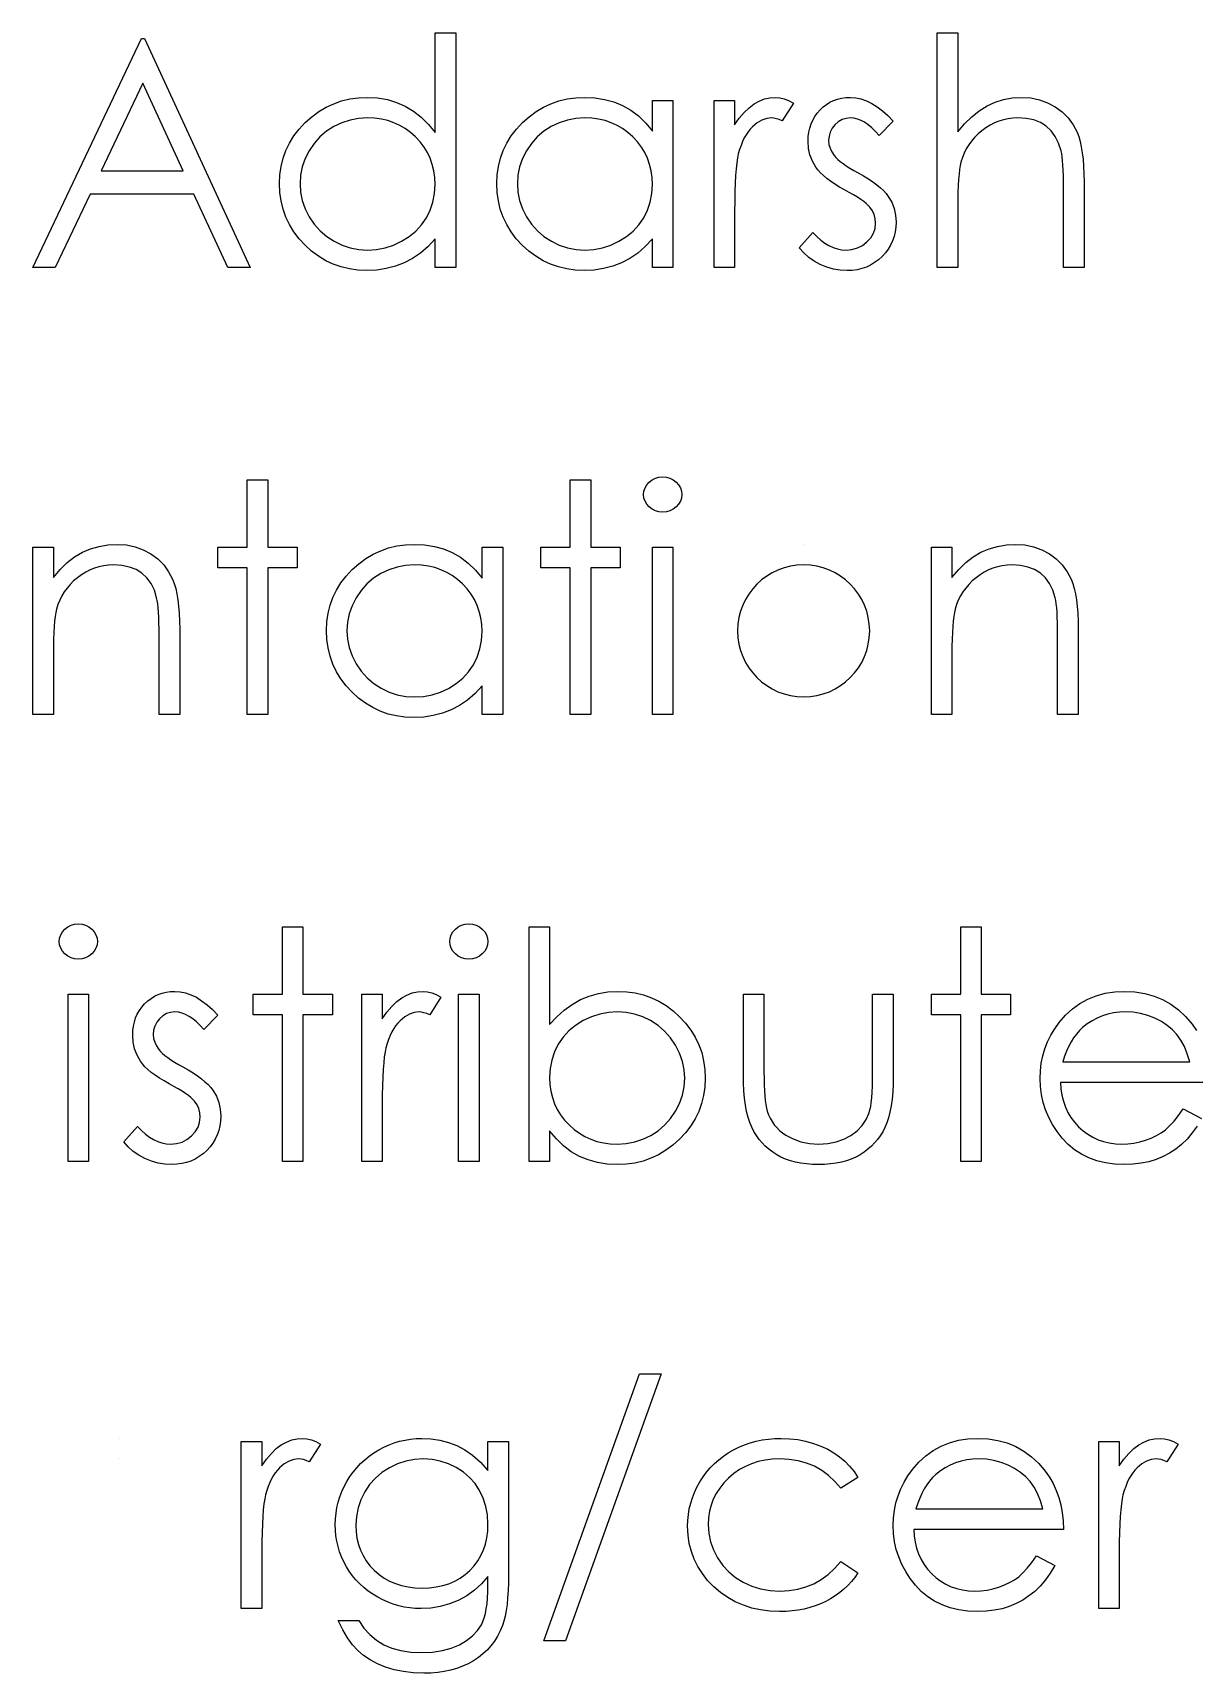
# Model space of a CAD drawing. Header units: millimetres. Extents: x -27 to 266, y -7 to 117.
# Drawn here: x 2.43 to 20.18, y 92.03 to 117.1 of the extents above; entities that cross this region are included whole.
import ezdxf

# ---------------------------------------------------------------- set-up
doc = ezdxf.new("R2010")
doc.units = ezdxf.units.MM

msp = doc.modelspace()

# ---------------------------------------------------------------- linework, layer by layer
at = {"color": 7, "linetype": 'Continuous'}
for p, q in [((14.209, 109.284), (14.209, 109.284)), ((3.754, 95.617), (3.754, 95.617)), ((3.753, 95.303), (3.753, 95.303))]:
    msp.add_line(p, q, dxfattribs=at)
at = {"color": 7, "linetype": 'Continuous', "flags": 128}
for points in [[(4.134, 117.015), (5.75, 113.515), (5.75, 113.515), (5.408, 113.515), (5.408, 113.515), (4.891, 114.637), (4.891, 114.637), (3.304, 114.637), (3.304, 114.637), (2.772, 113.515), (2.772, 113.515), (2.429, 113.515), (2.429, 113.515), (4.089, 117.015), (4.089, 117.015), (4.134, 117.015)], [(8.891, 117.105), (8.891, 113.515), (8.891, 113.515), (8.576, 113.515), (8.576, 113.515), (8.576, 113.957), (8.576, 113.957), (8.468, 113.839), (8.354, 113.738), (8.232, 113.654), (8.104, 113.587), (7.97, 113.536), (7.83, 113.499), (7.684, 113.477), (7.532, 113.47), (7.532, 113.47), (7.396, 113.476), (7.266, 113.494), (7.141, 113.525), (7.02, 113.567), (6.905, 113.621), (6.794, 113.688), (6.689, 113.767), (6.589, 113.858), (6.497, 113.957), (6.418, 114.062), (6.351, 114.172), (6.296, 114.287), (6.253, 114.408), (6.223, 114.534), (6.205, 114.665), (6.198, 114.801), (6.198, 114.801), (6.205, 114.934), (6.223, 115.063), (6.254, 115.186), (6.297, 115.305), (6.353, 115.419), (6.42, 115.528), (6.5, 115.632), (6.592, 115.731), (6.693, 115.821), (6.8, 115.9), (6.911, 115.967), (7.027, 116.021), (7.148, 116.063), (7.274, 116.094), (7.406, 116.111), (7.542, 116.117), (7.542, 116.117), (7.698, 116.109), (7.847, 116.084), (7.988, 116.041), (8.121, 115.982), (8.246, 115.906), (8.365, 115.814), (8.474, 115.704), (8.576, 115.578), (8.576, 115.578), (8.576, 117.105), (8.576, 117.105), (8.891, 117.105)], [(16.25, 117.105), (16.564, 117.105), (16.564, 117.105), (16.564, 115.589), (16.564, 115.589), (16.667, 115.714), (16.777, 115.821), (16.89, 115.912), (17.01, 115.986), (17.134, 116.043), (17.263, 116.084), (17.397, 116.109), (17.537, 116.117), (17.537, 116.117), (17.678, 116.108), (17.812, 116.082), (17.936, 116.036), (18.053, 115.973), (18.158, 115.894), (18.249, 115.804), (18.325, 115.7), (18.386, 115.585), (18.411, 115.519), (18.433, 115.445), (18.451, 115.363), (18.466, 115.272), (18.478, 115.172), (18.486, 115.064), (18.492, 114.946), (18.493, 114.821), (18.493, 114.821), (18.493, 113.515), (18.493, 113.515), (18.179, 113.515), (18.179, 113.515), (18.179, 114.718), (18.179, 114.718), (18.178, 114.822), (18.177, 114.918), (18.174, 115.004), (18.17, 115.082), (18.165, 115.15), (18.159, 115.209), (18.151, 115.259), (18.143, 115.3), (18.143, 115.3), (18.105, 115.418), (18.054, 115.52), (17.991, 115.606), (17.915, 115.677), (17.826, 115.732), (17.724, 115.772), (17.609, 115.796), (17.481, 115.803), (17.481, 115.803), (17.406, 115.8), (17.332, 115.791), (17.26, 115.776), (17.19, 115.755), (17.122, 115.727), (17.057, 115.694), (16.993, 115.654), (16.932, 115.608), (16.874, 115.558), (16.821, 115.505), (16.773, 115.449), (16.731, 115.39), (16.693, 115.329), (16.661, 115.264), (16.634, 115.196), (16.612, 115.126), (16.612, 115.126), (16.601, 115.075), (16.591, 115.014), (16.583, 114.943), (16.576, 114.862), (16.571, 114.771), (16.566, 114.67), (16.564, 114.56), (16.564, 114.44), (16.564, 114.44), (16.564, 113.515), (16.564, 113.515), (16.25, 113.515), (16.25, 113.515), (16.25, 117.105)], [(4.108, 116.333), (3.474, 114.996), (3.474, 114.996), (4.725, 114.996), (4.725, 114.996), (4.108, 116.333)], [(12.211, 116.072), (12.211, 113.515), (12.211, 113.515), (11.897, 113.515), (11.897, 113.515), (11.897, 113.957), (11.897, 113.957), (11.788, 113.839), (11.674, 113.738), (11.552, 113.654), (11.424, 113.587), (11.291, 113.536), (11.151, 113.499), (11.004, 113.477), (10.852, 113.47), (10.852, 113.47), (10.717, 113.476), (10.587, 113.494), (10.461, 113.525), (10.34, 113.567), (10.226, 113.621), (10.115, 113.688), (10.01, 113.767), (9.909, 113.858), (9.817, 113.957), (9.738, 114.062), (9.672, 114.172), (9.616, 114.287), (9.573, 114.408), (9.543, 114.534), (9.525, 114.665), (9.519, 114.801), (9.519, 114.801), (9.525, 114.934), (9.543, 115.063), (9.574, 115.186), (9.618, 115.305), (9.673, 115.419), (9.74, 115.528), (9.82, 115.632), (9.913, 115.731), (10.014, 115.821), (10.12, 115.9), (10.231, 115.967), (10.347, 116.021), (10.469, 116.063), (10.595, 116.094), (10.726, 116.111), (10.862, 116.117), (10.862, 116.117), (11.018, 116.11), (11.167, 116.087), (11.308, 116.047), (11.441, 115.993), (11.567, 115.922), (11.685, 115.833), (11.795, 115.725), (11.897, 115.599), (11.897, 115.599), (11.897, 116.072), (11.897, 116.072), (12.211, 116.072)], [(12.839, 116.072), (13.153, 116.072), (13.153, 116.072), (13.153, 115.696), (13.153, 115.696), (13.225, 115.8), (13.299, 115.888), (13.374, 115.96), (13.451, 116.018), (13.53, 116.061), (13.611, 116.093), (13.693, 116.111), (13.777, 116.117), (13.777, 116.117), (13.843, 116.112), (13.91, 116.096), (13.979, 116.068), (14.051, 116.03), (14.051, 116.03), (13.878, 115.758), (13.878, 115.758), (13.833, 115.777), (13.791, 115.792), (13.752, 115.8), (13.718, 115.803), (13.718, 115.803), (13.643, 115.795), (13.568, 115.77), (13.496, 115.728), (13.425, 115.669), (13.39, 115.633), (13.358, 115.592), (13.329, 115.547), (13.301, 115.498), (13.275, 115.443), (13.251, 115.384), (13.229, 115.32), (13.209, 115.252), (13.209, 115.252), (13.196, 115.191), (13.185, 115.116), (13.175, 115.027), (13.167, 114.924), (13.161, 114.808), (13.157, 114.677), (13.154, 114.533), (13.153, 114.374), (13.153, 114.374), (13.153, 113.515), (13.153, 113.515), (12.839, 113.515), (12.839, 113.515), (12.839, 116.072)], [(15.576, 115.753), (15.363, 115.534), (15.363, 115.534), (15.307, 115.597), (15.251, 115.652), (15.195, 115.698), (15.14, 115.736), (15.085, 115.765), (15.03, 115.786), (14.976, 115.799), (14.922, 115.803), (14.922, 115.803), (14.856, 115.797), (14.795, 115.777), (14.738, 115.745), (14.687, 115.699), (14.644, 115.646), (14.614, 115.588), (14.596, 115.526), (14.589, 115.459), (14.589, 115.459), (14.595, 115.399), (14.611, 115.341), (14.638, 115.283), (14.676, 115.227), (14.676, 115.227), (14.701, 115.198), (14.732, 115.169), (14.768, 115.137), (14.811, 115.105), (14.86, 115.071), (14.915, 115.037), (14.975, 115), (15.042, 114.963), (15.042, 114.963), (15.123, 114.917), (15.197, 114.871), (15.265, 114.826), (15.326, 114.781), (15.38, 114.736), (15.428, 114.692), (15.468, 114.648), (15.502, 114.604), (15.502, 114.604), (15.554, 114.514), (15.592, 114.418), (15.614, 114.316), (15.621, 114.209), (15.621, 114.209), (15.618, 114.133), (15.608, 114.06), (15.591, 113.99), (15.568, 113.924), (15.537, 113.859), (15.501, 113.798), (15.457, 113.74), (15.407, 113.684), (15.351, 113.634), (15.293, 113.591), (15.232, 113.554), (15.166, 113.524), (15.098, 113.5), (15.025, 113.483), (14.95, 113.473), (14.872, 113.47), (14.872, 113.47), (14.766, 113.476), (14.663, 113.493), (14.562, 113.522), (14.463, 113.562), (14.37, 113.612), (14.285, 113.672), (14.209, 113.74), (14.141, 113.816), (14.141, 113.816), (14.349, 114.053), (14.349, 114.053), (14.409, 113.99), (14.47, 113.935), (14.532, 113.889), (14.595, 113.851), (14.659, 113.822), (14.724, 113.801), (14.789, 113.788), (14.856, 113.784), (14.856, 113.784), (14.946, 113.792), (15.03, 113.815), (15.106, 113.853), (15.175, 113.907), (15.233, 113.971), (15.274, 114.041), (15.299, 114.115), (15.307, 114.196), (15.307, 114.196), (15.302, 114.262), (15.285, 114.325), (15.259, 114.384), (15.221, 114.44), (15.221, 114.44), (15.196, 114.466), (15.165, 114.495), (15.126, 114.526), (15.081, 114.558), (15.03, 114.592), (14.971, 114.627), (14.905, 114.664), (14.833, 114.703), (14.833, 114.703), (14.755, 114.747), (14.684, 114.792), (14.619, 114.836), (14.561, 114.879), (14.509, 114.923), (14.464, 114.966), (14.425, 115.01), (14.392, 115.052), (14.392, 115.052), (14.341, 115.141), (14.305, 115.237), (14.282, 115.338), (14.275, 115.446), (14.275, 115.446), (14.278, 115.517), (14.286, 115.585), (14.301, 115.649), (14.321, 115.711), (14.347, 115.769), (14.378, 115.824), (14.415, 115.877), (14.458, 115.926), (14.506, 115.971), (14.556, 116.009), (14.61, 116.042), (14.666, 116.07), (14.725, 116.091), (14.788, 116.105), (14.853, 116.115), (14.922, 116.117), (14.922, 116.117), (15.003, 116.112), (15.084, 116.095), (15.166, 116.066), (15.248, 116.026), (15.33, 115.975), (15.412, 115.913), (15.494, 115.839), (15.576, 115.753)], [(7.546, 115.803), (7.408, 115.795), (7.277, 115.77), (7.15, 115.729), (7.029, 115.671), (6.917, 115.599), (6.817, 115.513), (6.728, 115.414), (6.652, 115.301), (6.591, 115.181), (6.547, 115.056), (6.521, 114.928), (6.512, 114.797), (6.512, 114.797), (6.521, 114.667), (6.547, 114.539), (6.592, 114.414), (6.653, 114.292), (6.73, 114.179), (6.819, 114.079), (6.92, 113.992), (7.033, 113.918), (7.154, 113.859), (7.279, 113.818), (7.409, 113.792), (7.543, 113.784), (7.543, 113.784), (7.679, 113.792), (7.812, 113.817), (7.94, 113.858), (8.065, 113.917), (8.18, 113.989), (8.283, 114.073), (8.37, 114.169), (8.443, 114.276), (8.501, 114.393), (8.544, 114.518), (8.568, 114.649), (8.576, 114.788), (8.576, 114.788), (8.572, 114.894), (8.558, 114.996), (8.534, 115.093), (8.502, 115.186), (8.46, 115.274), (8.409, 115.358), (8.349, 115.437), (8.278, 115.512), (8.202, 115.58), (8.121, 115.64), (8.036, 115.69), (7.947, 115.73), (7.853, 115.763), (7.755, 115.785), (7.652, 115.799), (7.546, 115.803)], [(10.866, 115.803), (10.729, 115.795), (10.597, 115.77), (10.471, 115.729), (10.35, 115.671), (10.237, 115.599), (10.137, 115.513), (10.049, 115.414), (9.972, 115.301), (9.911, 115.181), (9.868, 115.056), (9.841, 114.928), (9.833, 114.797), (9.833, 114.797), (9.842, 114.667), (9.868, 114.539), (9.912, 114.414), (9.974, 114.292), (10.051, 114.179), (10.139, 114.079), (10.24, 113.992), (10.353, 113.918), (10.474, 113.859), (10.6, 113.818), (10.73, 113.792), (10.864, 113.784), (10.864, 113.784), (11, 113.792), (11.132, 113.817), (11.26, 113.858), (11.385, 113.917), (11.501, 113.989), (11.603, 114.073), (11.69, 114.169), (11.764, 114.276), (11.822, 114.393), (11.864, 114.518), (11.889, 114.649), (11.897, 114.788), (11.897, 114.788), (11.892, 114.894), (11.878, 114.996), (11.855, 115.093), (11.823, 115.186), (11.781, 115.274), (11.729, 115.358), (11.669, 115.437), (11.599, 115.512), (11.523, 115.58), (11.442, 115.64), (11.356, 115.69), (11.267, 115.73), (11.173, 115.763), (11.075, 115.785), (10.973, 115.799), (10.866, 115.803)], [(5.705, 110.271), (6.019, 110.271), (6.019, 110.271), (6.019, 109.239), (6.019, 109.239), (6.467, 109.239), (6.467, 109.239), (6.467, 108.925), (6.467, 108.925), (6.019, 108.925), (6.019, 108.925), (6.019, 106.681), (6.019, 106.681), (5.705, 106.681), (5.705, 106.681), (5.705, 108.925), (5.705, 108.925), (5.256, 108.925), (5.256, 108.925), (5.256, 109.239), (5.256, 109.239), (5.705, 109.239), (5.705, 109.239), (5.705, 110.271)], [(10.641, 110.271), (10.955, 110.271), (10.955, 110.271), (10.955, 109.239), (10.955, 109.239), (11.403, 109.239), (11.403, 109.239), (11.403, 108.925), (11.403, 108.925), (10.955, 108.925), (10.955, 108.925), (10.955, 106.681), (10.955, 106.681), (10.641, 106.681), (10.641, 106.681), (10.641, 108.925), (10.641, 108.925), (10.192, 108.925), (10.192, 108.925), (10.192, 109.239), (10.192, 109.239), (10.641, 109.239), (10.641, 109.239), (10.641, 110.271)], [(12.053, 110.316), (12.111, 110.311), (12.165, 110.296), (12.215, 110.271), (12.259, 110.237), (12.297, 110.195), (12.324, 110.149), (12.34, 110.099), (12.346, 110.045), (12.346, 110.045), (12.34, 109.993), (12.324, 109.944), (12.297, 109.898), (12.259, 109.857), (12.215, 109.822), (12.165, 109.797), (12.111, 109.783), (12.053, 109.778), (12.053, 109.778), (11.995, 109.783), (11.943, 109.797), (11.893, 109.822), (11.848, 109.857), (11.811, 109.898), (11.784, 109.944), (11.768, 109.993), (11.762, 110.045), (11.762, 110.045), (11.768, 110.099), (11.784, 110.149), (11.811, 110.195), (11.848, 110.237), (11.893, 110.271), (11.943, 110.296), (11.995, 110.311), (12.053, 110.316)], [(2.429, 109.239), (2.743, 109.239), (2.743, 109.239), (2.743, 108.778), (2.743, 108.778), (2.846, 108.901), (2.954, 109.007), (3.068, 109.094), (3.187, 109.163), (3.311, 109.216), (3.441, 109.254), (3.576, 109.276), (3.716, 109.284), (3.716, 109.284), (3.858, 109.275), (3.991, 109.248), (4.116, 109.203), (4.232, 109.14), (4.337, 109.061), (4.429, 108.97), (4.504, 108.866), (4.565, 108.75), (4.591, 108.685), (4.612, 108.61), (4.631, 108.528), (4.646, 108.437), (4.657, 108.338), (4.666, 108.23), (4.671, 108.112), (4.673, 107.988), (4.673, 107.988), (4.673, 106.681), (4.673, 106.681), (4.359, 106.681), (4.359, 106.681), (4.359, 107.885), (4.359, 107.885), (4.358, 107.989), (4.356, 108.084), (4.354, 108.171), (4.349, 108.248), (4.344, 108.316), (4.337, 108.375), (4.33, 108.426), (4.321, 108.467), (4.321, 108.467), (4.286, 108.584), (4.236, 108.687), (4.173, 108.773), (4.096, 108.844), (4.007, 108.899), (3.904, 108.938), (3.789, 108.962), (3.662, 108.97), (3.662, 108.97), (3.586, 108.967), (3.512, 108.958), (3.44, 108.943), (3.371, 108.922), (3.303, 108.894), (3.237, 108.861), (3.173, 108.821), (3.111, 108.775), (3.053, 108.725), (3, 108.672), (2.953, 108.616), (2.91, 108.557), (2.873, 108.495), (2.841, 108.431), (2.813, 108.363), (2.792, 108.293), (2.792, 108.293), (2.78, 108.241), (2.77, 108.179), (2.762, 108.108), (2.755, 108.027), (2.75, 107.936), (2.746, 107.836), (2.744, 107.726), (2.743, 107.606), (2.743, 107.606), (2.743, 106.681), (2.743, 106.681), (2.429, 106.681), (2.429, 106.681), (2.429, 109.239)], [(9.609, 109.239), (9.609, 106.681), (9.609, 106.681), (9.294, 106.681), (9.294, 106.681), (9.294, 107.124), (9.294, 107.124), (9.186, 107.006), (9.071, 106.905), (8.949, 106.821), (8.822, 106.754), (8.688, 106.703), (8.548, 106.666), (8.402, 106.644), (8.25, 106.637), (8.25, 106.637), (8.114, 106.643), (7.984, 106.661), (7.859, 106.691), (7.738, 106.733), (7.623, 106.788), (7.512, 106.855), (7.407, 106.933), (7.307, 107.024), (7.215, 107.124), (7.136, 107.228), (7.069, 107.338), (7.014, 107.454), (6.971, 107.575), (6.941, 107.7), (6.923, 107.831), (6.916, 107.967), (6.916, 107.967), (6.923, 108.101), (6.941, 108.23), (6.972, 108.353), (7.015, 108.472), (7.07, 108.586), (7.138, 108.694), (7.218, 108.799), (7.31, 108.898), (7.411, 108.988), (7.518, 109.067), (7.629, 109.133), (7.745, 109.187), (7.866, 109.23), (7.992, 109.26), (8.124, 109.278), (8.26, 109.284), (8.26, 109.284), (8.416, 109.276), (8.565, 109.253), (8.705, 109.214), (8.839, 109.16), (8.964, 109.089), (9.083, 108.999), (9.192, 108.892), (9.294, 108.766), (9.294, 108.766), (9.294, 109.239), (9.294, 109.239), (9.609, 109.239)], [(11.897, 109.239), (12.211, 109.239), (12.211, 109.239), (12.211, 106.681), (12.211, 106.681), (11.897, 106.681), (11.897, 106.681), (11.897, 109.239)], [(16.16, 109.239), (16.474, 109.239), (16.474, 109.239), (16.474, 108.778), (16.474, 108.778), (16.577, 108.901), (16.685, 109.007), (16.799, 109.094), (16.918, 109.163), (17.042, 109.216), (17.172, 109.254), (17.307, 109.276), (17.447, 109.284), (17.447, 109.284), (17.589, 109.275), (17.722, 109.248), (17.847, 109.203), (17.963, 109.14), (18.068, 109.061), (18.159, 108.97), (18.235, 108.866), (18.296, 108.75), (18.321, 108.685), (18.343, 108.61), (18.361, 108.528), (18.377, 108.437), (18.388, 108.338), (18.396, 108.23), (18.402, 108.112), (18.403, 107.988), (18.403, 107.988), (18.403, 106.681), (18.403, 106.681), (18.089, 106.681), (18.089, 106.681), (18.089, 107.885), (18.089, 107.885), (18.089, 107.989), (18.087, 108.084), (18.084, 108.171), (18.08, 108.248), (18.075, 108.316), (18.068, 108.375), (18.061, 108.426), (18.052, 108.467), (18.052, 108.467), (18.016, 108.584), (17.967, 108.687), (17.903, 108.773), (17.827, 108.844), (17.737, 108.899), (17.635, 108.938), (17.52, 108.962), (17.392, 108.97), (17.392, 108.97), (17.317, 108.967), (17.243, 108.958), (17.171, 108.943), (17.101, 108.922), (17.033, 108.894), (16.967, 108.861), (16.904, 108.821), (16.842, 108.775), (16.784, 108.725), (16.731, 108.672), (16.684, 108.616), (16.641, 108.557), (16.604, 108.495), (16.571, 108.431), (16.544, 108.363), (16.522, 108.293), (16.522, 108.293), (16.511, 108.241), (16.501, 108.179), (16.493, 108.108), (16.486, 108.027), (16.481, 107.936), (16.477, 107.836), (16.475, 107.726), (16.474, 107.606), (16.474, 107.606), (16.474, 106.681), (16.474, 106.681), (16.16, 106.681), (16.16, 106.681), (16.16, 109.239)], [(8.264, 108.97), (8.126, 108.962), (7.995, 108.937), (7.868, 108.896), (7.747, 108.838), (7.635, 108.766), (7.535, 108.68), (7.446, 108.581), (7.37, 108.468), (7.309, 108.347), (7.265, 108.223), (7.239, 108.095), (7.23, 107.964), (7.23, 107.964), (7.239, 107.833), (7.265, 107.706), (7.31, 107.581), (7.371, 107.459), (7.448, 107.345), (7.537, 107.245), (7.638, 107.158), (7.751, 107.085), (7.872, 107.026), (7.997, 106.984), (8.127, 106.959), (8.261, 106.951), (8.261, 106.951), (8.397, 106.959), (8.529, 106.984), (8.658, 107.025), (8.783, 107.083), (8.898, 107.155), (9.001, 107.24), (9.088, 107.336), (9.161, 107.443), (9.219, 107.56), (9.261, 107.685), (9.286, 107.816), (9.294, 107.955), (9.294, 107.955), (9.29, 108.061), (9.275, 108.162), (9.252, 108.26), (9.22, 108.352), (9.178, 108.441), (9.127, 108.525), (9.067, 108.604), (8.996, 108.679), (8.92, 108.747), (8.839, 108.807), (8.754, 108.856), (8.665, 108.897), (8.571, 108.929), (8.473, 108.952), (8.37, 108.966), (8.264, 108.97)], [(3.123, 103.483), (3.181, 103.478), (3.235, 103.463), (3.285, 103.438), (3.33, 103.404), (3.368, 103.362), (3.394, 103.316), (3.411, 103.266), (3.416, 103.212), (3.416, 103.212), (3.411, 103.16), (3.394, 103.11), (3.368, 103.065), (3.33, 103.024), (3.285, 102.989), (3.235, 102.964), (3.181, 102.949), (3.123, 102.944), (3.123, 102.944), (3.066, 102.949), (3.013, 102.964), (2.963, 102.989), (2.918, 103.024), (2.881, 103.065), (2.855, 103.11), (2.838, 103.16), (2.833, 103.212), (2.833, 103.212), (2.838, 103.266), (2.855, 103.316), (2.881, 103.362), (2.918, 103.404), (2.963, 103.438), (3.013, 103.463), (3.066, 103.478), (3.123, 103.483)], [(6.243, 103.438), (6.557, 103.438), (6.557, 103.438), (6.557, 102.406), (6.557, 102.406), (7.006, 102.406), (7.006, 102.406), (7.006, 102.092), (7.006, 102.092), (6.557, 102.092), (6.557, 102.092), (6.557, 99.848), (6.557, 99.848), (6.243, 99.848), (6.243, 99.848), (6.243, 102.092), (6.243, 102.092), (5.794, 102.092), (5.794, 102.092), (5.794, 102.406), (5.794, 102.406), (6.243, 102.406), (6.243, 102.406), (6.243, 103.438)], [(9.091, 103.483), (9.149, 103.478), (9.203, 103.463), (9.253, 103.438), (9.298, 103.404), (9.336, 103.362), (9.362, 103.316), (9.379, 103.266), (9.384, 103.212), (9.384, 103.212), (9.379, 103.16), (9.362, 103.11), (9.336, 103.065), (9.298, 103.024), (9.253, 102.989), (9.203, 102.964), (9.149, 102.949), (9.091, 102.944), (9.091, 102.944), (9.034, 102.949), (8.981, 102.964), (8.931, 102.989), (8.886, 103.024), (8.849, 103.065), (8.823, 103.11), (8.806, 103.16), (8.801, 103.212), (8.801, 103.212), (8.806, 103.266), (8.823, 103.316), (8.849, 103.362), (8.886, 103.404), (8.931, 103.438), (8.981, 103.463), (9.034, 103.478), (9.091, 103.483)], [(10.012, 99.848), (10.012, 103.438), (10.012, 103.438), (10.326, 103.438), (10.326, 103.438), (10.326, 101.942), (10.326, 101.942), (10.435, 102.062), (10.549, 102.165), (10.671, 102.252), (10.798, 102.324), (10.932, 102.379), (11.071, 102.419), (11.218, 102.443), (11.37, 102.451), (11.37, 102.451), (11.505, 102.444), (11.636, 102.426), (11.762, 102.396), (11.882, 102.354), (11.997, 102.299), (12.108, 102.233), (12.213, 102.154), (12.313, 102.063), (12.405, 101.963), (12.485, 101.859), (12.552, 101.749), (12.607, 101.634), (12.65, 101.514), (12.68, 101.389), (12.698, 101.258), (12.705, 101.122), (12.705, 101.122), (12.698, 100.988), (12.68, 100.859), (12.649, 100.735), (12.606, 100.616), (12.55, 100.502), (12.482, 100.393), (12.402, 100.288), (12.31, 100.19), (12.209, 100.099), (12.102, 100.021), (11.992, 99.954), (11.875, 99.9), (11.754, 99.857), (11.628, 99.827), (11.496, 99.81), (11.36, 99.803), (11.36, 99.803), (11.204, 99.811), (11.056, 99.834), (10.916, 99.873), (10.783, 99.927), (10.657, 99.999), (10.54, 100.088), (10.43, 100.196), (10.326, 100.321), (10.326, 100.321), (10.326, 99.848), (10.326, 99.848), (10.012, 99.848)], [(16.609, 103.438), (16.923, 103.438), (16.923, 103.438), (16.923, 102.406), (16.923, 102.406), (17.371, 102.406), (17.371, 102.406), (17.371, 102.092), (17.371, 102.092), (16.923, 102.092), (16.923, 102.092), (16.923, 99.848), (16.923, 99.848), (16.609, 99.848), (16.609, 99.848), (16.609, 102.092), (16.609, 102.092), (16.16, 102.092), (16.16, 102.092), (16.16, 102.406), (16.16, 102.406), (16.609, 102.406), (16.609, 102.406), (16.609, 103.438)], [(2.967, 102.406), (3.282, 102.406), (3.282, 102.406), (3.282, 99.848), (3.282, 99.848), (2.967, 99.848), (2.967, 99.848), (2.967, 102.406)], [(5.256, 102.087), (5.043, 101.867), (5.043, 101.867), (4.987, 101.93), (4.931, 101.985), (4.875, 102.031), (4.82, 102.069), (4.764, 102.099), (4.71, 102.12), (4.655, 102.132), (4.601, 102.137), (4.601, 102.137), (4.535, 102.13), (4.474, 102.111), (4.417, 102.078), (4.366, 102.033), (4.323, 101.979), (4.293, 101.921), (4.275, 101.859), (4.269, 101.792), (4.269, 101.792), (4.274, 101.732), (4.291, 101.674), (4.318, 101.616), (4.356, 101.56), (4.356, 101.56), (4.38, 101.532), (4.411, 101.502), (4.448, 101.471), (4.49, 101.438), (4.539, 101.405), (4.594, 101.37), (4.654, 101.334), (4.721, 101.297), (4.721, 101.297), (4.802, 101.25), (4.877, 101.205), (4.945, 101.159), (5.006, 101.114), (5.06, 101.069), (5.107, 101.025), (5.148, 100.981), (5.182, 100.938), (5.182, 100.938), (5.234, 100.847), (5.271, 100.751), (5.293, 100.65), (5.301, 100.542), (5.301, 100.542), (5.297, 100.467), (5.288, 100.394), (5.271, 100.323), (5.248, 100.257), (5.217, 100.192), (5.18, 100.131), (5.137, 100.073), (5.086, 100.018), (5.031, 99.967), (4.973, 99.924), (4.911, 99.887), (4.846, 99.857), (4.777, 99.833), (4.705, 99.817), (4.63, 99.807), (4.551, 99.803), (4.551, 99.803), (4.445, 99.809), (4.342, 99.826), (4.241, 99.855), (4.143, 99.895), (4.049, 99.946), (3.964, 100.005), (3.888, 100.073), (3.82, 100.15), (3.82, 100.15), (4.028, 100.387), (4.028, 100.387), (4.089, 100.323), (4.15, 100.269), (4.212, 100.223), (4.274, 100.185), (4.338, 100.155), (4.403, 100.134), (4.469, 100.122), (4.535, 100.117), (4.535, 100.117), (4.626, 100.125), (4.709, 100.148), (4.785, 100.186), (4.855, 100.24), (4.912, 100.304), (4.954, 100.374), (4.978, 100.448), (4.987, 100.529), (4.987, 100.529), (4.981, 100.596), (4.965, 100.659), (4.938, 100.718), (4.9, 100.773), (4.9, 100.773), (4.876, 100.8), (4.844, 100.828), (4.806, 100.859), (4.761, 100.891), (4.709, 100.925), (4.65, 100.96), (4.585, 100.997), (4.513, 101.037), (4.513, 101.037), (4.435, 101.081), (4.363, 101.125), (4.299, 101.169), (4.24, 101.213), (4.188, 101.256), (4.143, 101.299), (4.104, 101.343), (4.072, 101.386), (4.072, 101.386), (4.021, 101.475), (3.984, 101.571), (3.962, 101.672), (3.955, 101.78), (3.955, 101.78), (3.957, 101.851), (3.966, 101.918), (3.981, 101.982), (4, 102.044), (4.026, 102.102), (4.058, 102.158), (4.095, 102.21), (4.138, 102.259), (4.185, 102.304), (4.236, 102.343), (4.289, 102.376), (4.345, 102.403), (4.405, 102.424), (4.467, 102.439), (4.532, 102.448), (4.601, 102.451), (4.601, 102.451), (4.682, 102.445), (4.764, 102.428), (4.846, 102.4), (4.928, 102.36), (5.009, 102.308), (5.091, 102.246), (5.174, 102.172), (5.256, 102.087)], [(7.455, 102.406), (7.769, 102.406), (7.769, 102.406), (7.769, 102.029), (7.769, 102.029), (7.84, 102.133), (7.914, 102.221), (7.989, 102.294), (8.066, 102.351), (8.145, 102.395), (8.227, 102.426), (8.309, 102.444), (8.393, 102.451), (8.393, 102.451), (8.458, 102.445), (8.525, 102.429), (8.595, 102.402), (8.666, 102.363), (8.666, 102.363), (8.494, 102.091), (8.494, 102.091), (8.448, 102.111), (8.406, 102.125), (8.368, 102.134), (8.333, 102.137), (8.333, 102.137), (8.258, 102.128), (8.184, 102.103), (8.112, 102.061), (8.04, 102.002), (8.006, 101.966), (7.973, 101.926), (7.944, 101.881), (7.916, 101.831), (7.89, 101.776), (7.866, 101.717), (7.844, 101.654), (7.825, 101.586), (7.825, 101.586), (7.812, 101.525), (7.8, 101.449), (7.791, 101.36), (7.783, 101.257), (7.776, 101.141), (7.772, 101.011), (7.769, 100.866), (7.769, 100.708), (7.769, 100.708), (7.769, 99.848), (7.769, 99.848), (7.455, 99.848), (7.455, 99.848), (7.455, 102.406)], [(8.935, 102.406), (9.25, 102.406), (9.25, 102.406), (9.25, 99.848), (9.25, 99.848), (8.935, 99.848), (8.935, 99.848), (8.935, 102.406)], [(13.288, 102.406), (13.602, 102.406), (13.602, 102.406), (13.602, 101.22), (13.602, 101.22), (13.603, 101.115), (13.605, 101.02), (13.609, 100.932), (13.615, 100.853), (13.622, 100.783), (13.63, 100.72), (13.64, 100.667), (13.652, 100.621), (13.652, 100.621), (13.673, 100.565), (13.697, 100.511), (13.727, 100.46), (13.76, 100.413), (13.798, 100.368), (13.84, 100.326), (13.885, 100.288), (13.936, 100.253), (14.046, 100.194), (14.167, 100.151), (14.297, 100.126), (14.437, 100.117), (14.437, 100.117), (14.577, 100.126), (14.706, 100.15), (14.824, 100.192), (14.931, 100.249), (15.024, 100.32), (15.102, 100.402), (15.164, 100.494), (15.21, 100.596), (15.21, 100.596), (15.222, 100.638), (15.233, 100.69), (15.242, 100.753), (15.25, 100.825), (15.255, 100.909), (15.259, 101.002), (15.262, 101.106), (15.262, 101.22), (15.262, 101.22), (15.262, 102.406), (15.262, 102.406), (15.576, 102.406), (15.576, 102.406), (15.576, 101.161), (15.576, 101.161), (15.574, 101.034), (15.569, 100.915), (15.559, 100.803), (15.545, 100.701), (15.527, 100.605), (15.506, 100.519), (15.48, 100.441), (15.45, 100.37), (15.417, 100.305), (15.379, 100.244), (15.337, 100.187), (15.293, 100.133), (15.243, 100.082), (15.189, 100.036), (15.132, 99.993), (15.07, 99.953), (15.005, 99.918), (14.936, 99.887), (14.862, 99.862), (14.785, 99.841), (14.703, 99.824), (14.617, 99.812), (14.528, 99.805), (14.434, 99.803), (14.434, 99.803), (14.341, 99.805), (14.251, 99.812), (14.166, 99.824), (14.084, 99.841), (14.006, 99.862), (13.932, 99.887), (13.862, 99.918), (13.796, 99.953), (13.735, 99.993), (13.676, 100.036), (13.622, 100.083), (13.573, 100.133), (13.527, 100.188), (13.486, 100.246), (13.448, 100.308), (13.414, 100.373), (13.385, 100.445), (13.359, 100.525), (13.337, 100.614), (13.32, 100.711), (13.306, 100.816), (13.296, 100.93), (13.29, 101.053), (13.288, 101.184), (13.288, 101.184), (13.288, 102.406)], [(20.219, 100.392), (20.146, 100.287), (20.067, 100.193), (19.983, 100.112), (19.894, 100.041), (19.8, 99.979), (19.7, 99.926), (19.595, 99.882), (19.483, 99.847), (19.365, 99.823), (19.239, 99.808), (19.107, 99.803), (19.107, 99.803), (18.959, 99.81), (18.821, 99.829), (18.69, 99.86), (18.567, 99.904), (18.454, 99.961), (18.348, 100.03), (18.25, 100.112), (18.161, 100.207), (18.081, 100.309), (18.011, 100.415), (17.953, 100.525), (17.906, 100.638), (17.868, 100.753), (17.841, 100.872), (17.826, 100.994), (17.82, 101.12), (17.82, 101.12), (17.825, 101.238), (17.838, 101.353), (17.861, 101.464), (17.894, 101.573), (17.935, 101.678), (17.986, 101.78), (18.046, 101.879), (18.115, 101.974), (18.115, 101.974), (18.212, 102.085), (18.317, 102.183), (18.43, 102.264), (18.551, 102.332), (18.68, 102.383), (18.817, 102.421), (18.961, 102.443), (19.114, 102.451), (19.114, 102.451), (19.271, 102.443), (19.421, 102.419), (19.562, 102.38), (19.694, 102.325), (19.819, 102.254), (19.935, 102.167), (20.044, 102.065), (20.144, 101.947), (20.144, 101.947), (20.209, 101.855)], [(11.357, 100.117), (11.495, 100.126), (11.626, 100.15), (11.753, 100.192), (11.874, 100.249), (11.986, 100.321), (12.086, 100.408), (12.175, 100.506), (12.25, 100.619), (12.312, 100.739), (12.356, 100.864), (12.382, 100.991), (12.391, 101.122), (12.391, 101.122), (12.381, 101.253), (12.356, 101.381), (12.311, 101.506), (12.249, 101.628), (12.173, 101.742), (12.084, 101.842), (11.983, 101.929), (11.87, 102.003), (11.75, 102.062), (11.624, 102.103), (11.495, 102.128), (11.362, 102.137), (11.362, 102.137), (11.226, 102.128), (11.094, 102.103), (10.965, 102.062), (10.84, 102.003), (10.723, 101.93), (10.621, 101.846), (10.533, 101.75), (10.459, 101.642), (10.401, 101.525), (10.359, 101.401), (10.335, 101.27), (10.326, 101.132), (10.326, 101.132), (10.331, 101.026), (10.345, 100.924), (10.369, 100.827), (10.401, 100.734), (10.443, 100.646), (10.494, 100.562), (10.554, 100.483), (10.624, 100.408), (10.7, 100.34), (10.781, 100.281), (10.866, 100.231), (10.956, 100.19), (11.05, 100.158), (11.148, 100.136), (11.251, 100.122), (11.357, 100.117)], [(20.109, 101.374), (20.071, 101.498), (20.026, 101.609), (19.973, 101.706), (19.913, 101.79), (19.844, 101.865), (19.764, 101.931), (19.675, 101.99), (19.574, 102.041), (19.468, 102.083), (19.358, 102.113), (19.245, 102.131), (19.13, 102.137), (19.13, 102.137), (19.037, 102.133), (18.945, 102.122), (18.858, 102.103), (18.774, 102.077), (18.693, 102.043), (18.616, 102.002), (18.542, 101.953), (18.471, 101.897), (18.471, 101.897), (18.422, 101.851), (18.377, 101.799), (18.334, 101.742), (18.295, 101.679), (18.258, 101.611), (18.225, 101.537), (18.194, 101.459), (18.167, 101.374), (18.167, 101.374), (20.109, 101.374)], [(20.423, 101.06), (18.134, 101.06), (18.134, 101.06), (18.14, 100.959), (18.154, 100.862), (18.177, 100.77), (18.208, 100.683), (18.246, 100.601), (18.292, 100.523), (18.347, 100.45), (18.409, 100.382), (18.478, 100.32), (18.55, 100.266), (18.626, 100.22), (18.707, 100.183), (18.791, 100.155), (18.879, 100.134), (18.971, 100.122), (19.067, 100.117), (19.067, 100.117), (19.161, 100.121), (19.253, 100.132), (19.344, 100.151), (19.434, 100.177), (19.52, 100.209), (19.6, 100.247), (19.672, 100.289), (19.738, 100.336), (19.801, 100.393), (19.868, 100.466), (19.937, 100.553), (20.009, 100.656)], [(20.009, 100.656), (20.288, 100.509)], [(12.032, 96.605), (10.568, 92.521), (10.568, 92.521), (10.237, 92.521), (10.237, 92.521), (11.701, 96.605), (11.701, 96.605), (12.032, 96.605)], [(5.615, 95.572), (5.929, 95.572), (5.929, 95.572), (5.929, 95.196), (5.929, 95.196), (6.001, 95.3), (6.074, 95.388), (6.149, 95.46), (6.226, 95.518), (6.306, 95.561), (6.387, 95.593), (6.469, 95.611), (6.553, 95.617), (6.553, 95.617), (6.618, 95.612), (6.686, 95.596), (6.755, 95.568), (6.826, 95.53), (6.826, 95.53), (6.654, 95.258), (6.654, 95.258), (6.608, 95.277), (6.566, 95.292), (6.528, 95.3), (6.493, 95.303), (6.493, 95.303), (6.418, 95.295), (6.344, 95.27), (6.272, 95.228), (6.2, 95.169), (6.166, 95.133), (6.134, 95.092), (6.104, 95.047), (6.076, 94.998), (6.05, 94.943), (6.026, 94.884), (6.005, 94.82), (5.985, 94.752), (5.985, 94.752), (5.972, 94.691), (5.961, 94.616), (5.951, 94.527), (5.943, 94.424), (5.937, 94.308), (5.933, 94.177), (5.93, 94.033), (5.929, 93.874), (5.929, 93.874), (5.929, 93.015), (5.929, 93.015), (5.615, 93.015), (5.615, 93.015), (5.615, 95.572)], [(9.384, 95.572), (9.698, 95.572), (9.698, 95.572), (9.698, 93.543), (9.698, 93.543), (9.697, 93.413), (9.693, 93.292), (9.685, 93.181), (9.675, 93.079), (9.662, 92.985), (9.646, 92.901), (9.627, 92.825), (9.605, 92.758), (9.605, 92.758), (9.57, 92.673), (9.529, 92.593), (9.483, 92.518), (9.43, 92.448), (9.372, 92.382), (9.308, 92.322), (9.238, 92.267), (9.161, 92.217), (9.081, 92.173), (8.996, 92.134), (8.907, 92.101), (8.813, 92.075), (8.717, 92.054), (8.616, 92.04), (8.511, 92.03), (8.402, 92.028), (8.402, 92.028), (8.243, 92.033), (8.093, 92.051), (7.951, 92.08), (7.817, 92.122), (7.694, 92.173), (7.582, 92.232), (7.483, 92.298), (7.396, 92.373), (7.316, 92.462), (7.239, 92.567), (7.166, 92.692), (7.096, 92.835), (7.096, 92.835), (7.41, 92.835), (7.41, 92.835), (7.489, 92.718), (7.579, 92.617), (7.68, 92.531), (7.792, 92.462), (7.916, 92.41), (8.054, 92.372), (8.206, 92.349), (8.372, 92.342), (8.372, 92.342), (8.536, 92.349), (8.687, 92.372), (8.824, 92.41), (8.948, 92.462), (9.057, 92.527), (9.15, 92.599), (9.225, 92.679), (9.284, 92.767), (9.308, 92.816), (9.328, 92.873), (9.345, 92.938), (9.359, 93.01), (9.37, 93.089), (9.378, 93.176), (9.383, 93.271), (9.384, 93.372), (9.384, 93.372), (9.384, 93.505), (9.384, 93.505), (9.286, 93.393), (9.178, 93.295), (9.06, 93.211), (8.931, 93.141), (8.795, 93.086), (8.654, 93.046), (8.511, 93.023), (8.362, 93.015), (8.362, 93.015), (8.274, 93.018), (8.188, 93.026), (8.103, 93.039), (8.02, 93.058), (7.938, 93.083), (7.857, 93.113), (7.777, 93.148), (7.699, 93.189), (7.624, 93.234), (7.554, 93.283), (7.487, 93.336), (7.425, 93.393), (7.367, 93.453), (7.314, 93.517), (7.265, 93.585), (7.22, 93.656), (7.181, 93.731), (7.146, 93.807), (7.117, 93.885), (7.093, 93.965), (7.075, 94.046), (7.061, 94.13), (7.054, 94.215), (7.051, 94.302), (7.051, 94.302), (7.054, 94.389), (7.062, 94.475), (7.075, 94.559), (7.095, 94.642), (7.12, 94.723), (7.15, 94.803), (7.185, 94.881), (7.227, 94.958), (7.273, 95.033), (7.324, 95.103), (7.378, 95.169), (7.437, 95.231), (7.5, 95.289), (7.568, 95.343), (7.639, 95.394), (7.715, 95.44), (7.793, 95.481), (7.873, 95.518), (7.953, 95.548), (8.034, 95.573), (8.117, 95.592), (8.201, 95.606), (8.286, 95.615), (8.372, 95.617), (8.372, 95.617), (8.513, 95.61), (8.649, 95.59), (8.78, 95.556), (8.906, 95.509), (9.029, 95.444), (9.15, 95.359), (9.268, 95.252), (9.384, 95.125), (9.384, 95.125), (9.384, 95.572)], [(15.038, 95.018), (14.775, 94.855), (14.775, 94.855), (14.686, 94.96), (14.589, 95.051), (14.484, 95.128), (14.372, 95.191), (14.251, 95.24), (14.123, 95.275), (13.988, 95.296), (13.844, 95.303), (13.844, 95.303), (13.729, 95.298), (13.618, 95.285), (13.513, 95.262), (13.413, 95.23), (13.317, 95.189), (13.227, 95.139), (13.141, 95.08), (13.061, 95.011), (12.988, 94.936), (12.925, 94.857), (12.871, 94.774), (12.827, 94.687), (12.793, 94.597), (12.769, 94.502), (12.754, 94.403), (12.75, 94.301), (12.75, 94.301), (12.759, 94.167), (12.785, 94.037), (12.83, 93.911), (12.893, 93.789), (12.971, 93.676), (13.063, 93.576), (13.167, 93.489), (13.286, 93.417), (13.415, 93.358), (13.551, 93.317), (13.695, 93.292), (13.846, 93.284), (13.846, 93.284), (13.985, 93.291), (14.117, 93.312), (14.243, 93.347), (14.363, 93.396), (14.476, 93.459), (14.582, 93.536), (14.682, 93.628), (14.775, 93.733), (14.775, 93.733), (15.038, 93.56), (15.038, 93.56), (14.99, 93.492), (14.938, 93.428), (14.882, 93.367), (14.823, 93.311), (14.76, 93.259), (14.692, 93.21), (14.62, 93.166), (14.545, 93.125), (14.467, 93.088), (14.385, 93.057), (14.302, 93.03), (14.215, 93.008), (14.126, 92.992), (14.033, 92.98), (13.939, 92.972), (13.841, 92.97), (13.841, 92.97), (13.693, 92.976), (13.551, 92.994), (13.416, 93.023), (13.287, 93.065), (13.164, 93.118), (13.048, 93.183), (12.938, 93.26), (12.835, 93.349), (12.741, 93.447), (12.66, 93.55), (12.592, 93.657), (12.536, 93.77), (12.492, 93.888), (12.461, 94.011), (12.442, 94.139), (12.435, 94.273), (12.435, 94.273), (12.438, 94.363), (12.447, 94.452), (12.461, 94.54), (12.482, 94.625), (12.508, 94.709), (12.541, 94.792), (12.578, 94.873), (12.622, 94.952), (12.671, 95.028), (12.724, 95.1), (12.782, 95.168), (12.844, 95.231), (12.91, 95.29), (12.981, 95.345), (13.057, 95.395), (13.136, 95.441), (13.219, 95.483), (13.304, 95.519), (13.392, 95.549), (13.482, 95.573), (13.575, 95.593), (13.669, 95.606), (13.767, 95.615), (13.867, 95.617), (13.867, 95.617), (13.993, 95.612), (14.117, 95.598), (14.238, 95.574), (14.357, 95.54), (14.471, 95.497), (14.576, 95.45), (14.671, 95.396), (14.758, 95.336), (14.837, 95.27), (14.91, 95.195), (14.978, 95.11), (15.038, 95.018)], [(17.765, 93.822), (18.044, 93.676), (18.044, 93.676), (17.976, 93.559), (17.902, 93.454), (17.824, 93.36), (17.739, 93.278), (17.65, 93.208), (17.556, 93.146), (17.456, 93.093), (17.351, 93.048), (17.24, 93.014), (17.121, 92.99), (16.996, 92.975), (16.863, 92.97), (16.863, 92.97), (16.716, 92.976), (16.577, 92.995), (16.447, 93.027), (16.324, 93.071), (16.21, 93.128), (16.104, 93.197), (16.006, 93.279), (15.917, 93.374), (15.837, 93.476), (15.768, 93.582), (15.71, 93.691), (15.662, 93.804), (15.624, 93.92), (15.597, 94.038), (15.582, 94.161), (15.576, 94.287), (15.576, 94.287), (15.581, 94.404), (15.595, 94.519), (15.618, 94.631), (15.65, 94.74), (15.691, 94.845), (15.742, 94.946), (15.802, 95.045), (15.871, 95.141), (15.871, 95.141), (15.968, 95.252), (16.074, 95.35), (16.186, 95.431), (16.308, 95.498), (16.437, 95.55), (16.573, 95.588), (16.718, 95.61), (16.871, 95.617), (16.871, 95.617), (17.028, 95.61), (17.177, 95.586), (17.318, 95.547), (17.451, 95.492), (17.575, 95.421), (17.692, 95.334), (17.8, 95.232), (17.901, 95.114), (17.901, 95.114), (17.965, 95.022), (18.021, 94.925), (18.068, 94.822), (18.107, 94.714), (18.138, 94.601), (18.16, 94.482), (18.173, 94.357), (18.179, 94.226), (18.179, 94.226), (15.891, 94.226), (15.891, 94.226), (15.897, 94.125), (15.911, 94.029), (15.933, 93.937), (15.964, 93.85), (16.002, 93.768), (16.048, 93.69), (16.103, 93.617), (16.165, 93.548), (16.234, 93.487), (16.306, 93.433), (16.383, 93.387), (16.463, 93.35), (16.548, 93.321), (16.636, 93.301), (16.728, 93.288), (16.824, 93.284), (16.824, 93.284), (16.918, 93.288), (17.01, 93.299), (17.101, 93.318), (17.19, 93.344), (17.277, 93.376), (17.356, 93.414), (17.428, 93.456), (17.494, 93.503), (17.558, 93.56), (17.624, 93.632), (17.694, 93.719), (17.765, 93.822)], [(18.717, 95.572), (19.032, 95.572), (19.032, 95.572), (19.032, 95.196), (19.032, 95.196), (19.103, 95.3), (19.177, 95.388), (19.252, 95.46), (19.329, 95.518), (19.408, 95.561), (19.489, 95.593), (19.571, 95.611), (19.656, 95.617), (19.656, 95.617), (19.721, 95.612), (19.788, 95.596), (19.858, 95.568), (19.929, 95.53), (19.929, 95.53), (19.757, 95.258), (19.757, 95.258), (19.711, 95.277), (19.669, 95.292), (19.63, 95.3), (19.596, 95.303), (19.596, 95.303), (19.521, 95.295), (19.447, 95.27), (19.374, 95.228), (19.303, 95.169), (19.269, 95.133), (19.236, 95.092), (19.207, 95.047), (19.179, 94.998), (19.153, 94.943), (19.129, 94.884), (19.107, 94.82), (19.088, 94.752), (19.088, 94.752), (19.074, 94.691), (19.063, 94.616), (19.053, 94.527), (19.046, 94.424), (19.039, 94.308), (19.035, 94.177), (19.032, 94.033), (19.032, 93.874), (19.032, 93.874), (19.032, 93.015), (19.032, 93.015), (18.717, 93.015), (18.717, 93.015), (18.717, 95.572)], [(8.397, 95.303), (8.26, 95.295), (8.127, 95.27), (8, 95.228), (7.877, 95.169), (7.764, 95.096), (7.664, 95.01), (7.576, 94.911), (7.501, 94.8), (7.441, 94.679), (7.399, 94.554), (7.373, 94.424), (7.365, 94.289), (7.365, 94.289), (7.369, 94.188), (7.382, 94.09), (7.405, 93.997), (7.436, 93.909), (7.475, 93.825), (7.523, 93.746), (7.581, 93.671), (7.647, 93.601), (7.72, 93.537), (7.798, 93.482), (7.882, 93.435), (7.971, 93.397), (8.065, 93.367), (8.164, 93.346), (8.269, 93.333), (8.378, 93.329), (8.378, 93.329), (8.489, 93.333), (8.594, 93.346), (8.694, 93.367), (8.788, 93.396), (8.876, 93.434), (8.959, 93.481), (9.036, 93.536), (9.108, 93.599), (9.172, 93.669), (9.229, 93.745), (9.276, 93.825), (9.315, 93.911), (9.346, 94.002), (9.367, 94.099), (9.38, 94.2), (9.384, 94.308), (9.384, 94.308), (9.376, 94.447), (9.353, 94.578), (9.313, 94.702), (9.257, 94.818), (9.187, 94.925), (9.104, 95.019), (9.008, 95.102), (8.898, 95.173), (8.779, 95.23), (8.656, 95.271), (8.529, 95.295), (8.397, 95.303)], [(17.865, 94.54), (17.828, 94.665), (17.782, 94.775), (17.73, 94.873), (17.669, 94.957), (17.601, 95.031), (17.521, 95.098), (17.431, 95.157), (17.331, 95.208), (17.224, 95.25), (17.114, 95.279), (17.002, 95.298), (16.887, 95.303), (16.887, 95.303), (16.793, 95.3), (16.702, 95.289), (16.614, 95.27), (16.531, 95.244), (16.449, 95.209), (16.372, 95.169), (16.299, 95.12), (16.228, 95.063), (16.228, 95.063), (16.179, 95.017), (16.133, 94.965), (16.09, 94.909), (16.051, 94.846), (16.015, 94.777), (15.981, 94.704), (15.951, 94.625), (15.924, 94.54), (15.924, 94.54), (17.865, 94.54)]]:
    msp.add_lwpolyline(points, dxfattribs=at)
at = {"color": 7, "linetype": 'Continuous'}
msp.add_arc((14.208, 107.961), 1.009, 90.0001, 89.9999, dxfattribs=at)

doc.saveas('drawing.dxf')
